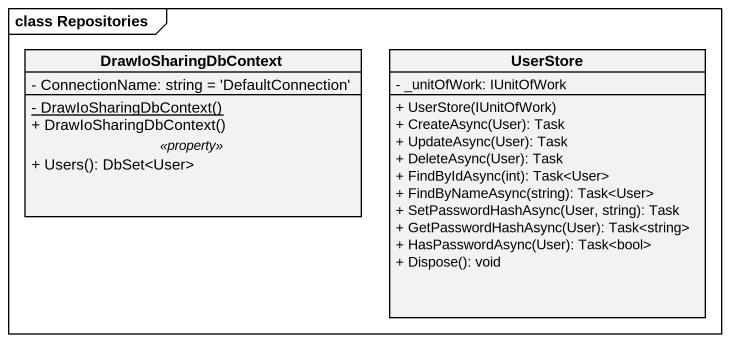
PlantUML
@startuml
mainframe class Repositories
hide circle
hide empty members
skinparam classAttributeIconSize 0
class DrawIoSharingDbContext {
  - ConnectionName: string = 'DefaultConnection'
  --
  {static} - DrawIoSharingDbContext()
  + DrawIoSharingDbContext()
  .. <<property>> ..
  + Users(): DbSet<User>
}
class UserStore {
  - _unitOfWork: IUnitOfWork
  + UserStore(IUnitOfWork)
  + CreateAsync(User): Task
  + UpdateAsync(User): Task
  + DeleteAsync(User): Task
  + FindByIdAsync(int): Task<User>
  + FindByNameAsync(string): Task<User>
  + SetPasswordHashAsync(User, string): Task
  + GetPasswordHashAsync(User): Task<string>
  + HasPasswordAsync(User): Task<bool>
  + Dispose(): void
}
@enduml
